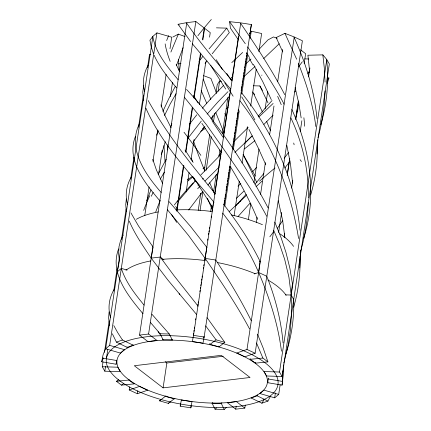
<?xml version="1.0" encoding="UTF-8"?>
<svg xmlns="http://www.w3.org/2000/svg" width="431" height="431" viewBox="0 0 431 431"><rect width="100%" height="100%" fill="white"/><g stroke="black" fill="none" stroke-linecap="round" stroke-linejoin="round"><path stroke-width="0.65" d="M296.312 114.932L296.323 112.572M300.779 250.352L299.728 267.953M317.803 139.822L317 154.099M325.001 90.844C324.618 106.635 322.302 122.388 318.003 137.586M308.23 202.581C307.777 218.943 305.299 235.272 300.644 250.971M283.738 364.804L283.156 375.207L282.046 385.125L267.748 382.706L268.324 378.111M282.046 385.125L282.682 381.457L282.833 370.827M298.796 102.255L297.697 110.336L295.499 119.317M116.656 360.09L116.079 364.233L101.668 361.754L103.074 354.821L105.46 348.921M284.244 361.388L288.215 344.811L290.402 330.27L291.555 312.647L291.167 295.03L292.439 283.787L289.826 268.012L285.915 252.286L281.104 237.691L274.806 222.137M223.759 204.526C237.529 222.315 250.163 241.096 260.044 261.348L258.632 272.478C269.434 297.611 278.038 323.934 281.443 351.157M204.693 260.863L206.826 247.324L190.459 226.361L169.097 201.643M102.276 366.743L117.803 367.207L120.351 371.651L104.825 371.193L102.276 366.743L103.004 361.932M104.458 352.31L109.188 321.036M113.741 290.963L117.016 269.283M121.564 239.205L126.116 209.127M130.663 179.048L133.955 157.293M138.502 127.215L143.243 95.86M147.504 67.699L149.535 54.263L150.828 54.301M105.654 348.798L109.673 345.376L124.478 349.676L120.459 353.091L105.654 348.798L152.908 36.317L156.932 32.896L171.737 37.195L169.997 48.714M106.479 358.091L107.788 349.466M104.825 371.193L105.552 366.377M109.673 345.376L156.932 32.896M144.735 215.737L149.094 186.935M152.962 161.339L157.708 129.984M161.189 106.947L166.124 74.31M158.694 173.628L162.218 150.311M170.347 96.56L172.502 82.31M129.219 389.963L139.531 386.418L147.677 390.195L137.36 393.745L129.219 389.963L129.672 386.957M139.531 335.113L148.587 334.03L157.013 340.517L147.957 341.6L139.531 335.113L186.785 22.633L195.846 21.55L204.272 28.037L202.532 39.555M137.36 393.745L137.818 390.734M148.587 334.03L195.846 21.55M176.591 211.061L183.466 165.623M185.497 152.186L192.274 107.389M193.724 97.789L200.501 52.997M177.001 210.948L183.859 165.612M185.917 152.008L192.576 107.971M194.047 98.252L200.803 53.568M202.861 39.964L204.623 28.306L210.242 32.632L209.558 37.168M186.149 191.957L189.085 172.524M191.046 159.572L194.085 139.493M199.37 104.523L205.835 61.778M163.085 387.868L134.316 365.725L221.265 355.338L250.034 377.481L163.085 387.868L166.851 362.988L165.251 361.76M198.228 210.382L200.776 193.541M204.299 170.229L209.687 134.607M211.939 119.71L212.429 116.472M216.055 92.509L217.229 84.735L219.659 80.915L221.604 81.34M200.07 210.447L202.909 191.66M206.142 170.288L211.238 136.611M213.49 121.714L214.762 113.294M218.091 91.275L219.659 80.915M180.206 406.174L181.37 399.968L192 401.638L190.836 407.839L180.206 406.174L180.567 403.766M210.646 211.443L211.524 205.614M213.582 192.01L216.227 174.528M218.97 156.394L219.95 149.913M222.396 133.723L227.886 97.454M193.444 334.354L193.621 333.147M193.896 331.342L194.079 330.141M194.349 328.336L194.532 327.134M195.626 319.915L195.803 318.714M197.716 306.085L197.991 304.281M198.168 303.079L198.352 301.872M199.898 291.647L200.081 290.446M200.356 288.641L200.534 287.439M200.808 285.634L200.991 284.433M201.175 283.232L201.352 282.025M201.627 280.22L201.81 279.019M202.08 277.214L202.263 276.012M203.357 268.793L203.54 267.592M203.809 265.787L203.992 264.586M207.688 240.25L207.882 238.979M208.556 234.523L208.749 233.252M208.938 231.98L209.132 230.709M209.418 228.802L209.611 227.53M211.152 217.353L211.341 216.082M212.111 210.991L213.076 204.633M213.264 203.357L213.458 202.085M214.611 194.456L221.34 149.934M223.166 137.85L223.36 136.579M223.554 135.302L229.895 93.328M230.089 92.056L230.283 90.785M231.819 80.608L238.456 36.721M193.514 335.366L240.773 22.886L251.402 24.551L204.143 337.037L202.979 343.238L192.35 341.567L193.514 335.366L204.143 337.037M190.836 407.839L191.197 405.431M203.798 337.823L203.982 336.622M223.915 204.817L224.589 200.34M224.783 199.057L224.977 197.781M225.171 196.498L225.461 194.58M226.043 190.739L226.334 188.821M226.528 187.539L226.722 186.262M226.916 184.98L227.11 183.698M227.396 181.78L227.59 180.503M227.783 179.221L227.977 177.938M228.171 176.662L228.462 174.744M228.656 173.461L228.85 172.179M229.044 170.902L229.335 168.979M229.529 167.702L229.723 166.42M232.524 147.865L232.718 146.583M232.912 145.306L233.203 143.383M233.397 142.106L233.591 140.824M233.785 139.547L234.076 137.624M234.27 136.347L234.464 135.065M234.658 133.782L234.949 131.864M235.143 130.588L235.331 129.305M235.525 128.023L235.719 126.746M236.01 124.828L236.204 123.546M236.398 122.264L236.689 120.346M236.883 119.069L237.077 117.787M237.271 116.505L237.944 112.028M238.138 110.745L238.332 109.469M241.139 90.909L241.333 89.632M241.527 88.35L241.818 86.432M242.012 85.149L242.206 83.873M242.4 82.59L242.691 80.672M242.885 79.39L243.079 78.108M243.267 76.831L243.558 74.913M243.752 73.631L243.946 72.349M244.14 71.072L244.431 69.154M244.625 67.872L244.819 66.589M245.013 65.313L245.304 63.389M245.498 62.112L245.692 60.83M245.885 59.553L246.074 58.271M246.268 56.994L246.559 55.071M246.753 53.794L246.947 52.512M249.366 36.516L249.56 35.234M249.754 33.957L249.948 32.675M224.815 206.083L230.79 166.576M233.333 149.735L239.21 110.875M241.759 94.039L247.733 54.532M250.179 38.337L251.257 31.215L261.639 33.51L258.896 51.645M234.114 215.5L239.307 181.176M242.05 163.042L247.534 126.773M250.664 106.048L256.251 69.127M248.348 219.675L250.794 203.486M253.929 182.76L259.026 149.083M265.097 108.93L267.743 91.442M256.3 222.396L257.075 217.31M260.55 194.419L265.383 162.622M269.634 134.644L273.981 106.026M277.65 81.863L282.58 49.43M245.277 405.086L244.824 408.092L235.762 409.175L236.22 406.169M246.99 349.46L294.249 36.98L302.39 40.762L255.136 353.242L244.819 356.787L236.673 353.011L246.99 349.46L255.136 353.242M287.245 174.598L289.206 161.641M296.059 116.305L297.53 106.592M297.627 105.945L298.311 101.409M278.609 232.465L281.648 212.391M287.229 175.471L289.777 158.635M295.752 119.128L298.494 100.994M304.173 63.427L305.644 53.713L300.536 49.78M284.126 237.072L284.708 233.257M291.588 188.121L292.751 180.492M300.213 131.541L301.862 120.734M308.548 76.874L309.905 67.974M280.155 384.786L278.701 394.408L263.896 390.114L259.871 393.53L274.676 397.829L275.404 393.018M279.525 372.018L326.784 59.532L329.332 63.982L282.073 376.462L266.547 375.999L264.004 371.554L279.525 372.018L282.073 376.462M109.091 311.834L108.617 318.008L109.582 325.497M267.748 382.706L267.877 381.898M126.358 198.901L125.723 204.655L126.326 211.519M250.239 30.757L251.402 24.551M206.756 247.68L206.826 247.324M143.765 85.16L142.758 92.11L143.561 100.477M161.458 154.314L165.305 141.68M320.804 124.764C327.032 103.612 329.025 81.238 326.633 59.322L322.846 54.872L307.901 55.227L309.663 71.735M327.625 77.715L328.912 78.022L327.35 83.215M293.651 307.265C298.446 290.753 300.526 273.469 299.987 256.289M310.665 194.925C315.74 178.046 317.862 160.316 317.173 142.715M283.749 363.08L284.083 361.954M303.683 238.3C317.162 195.803 310.245 149.336 291.83 109.479M285.958 353.803C291.588 336.309 294.276 317.857 293.716 299.48L291.167 295.03L288.926 277.181L284.681 259.37L279.746 244.716L273.685 230.321M116.079 364.233L116.225 363.796M176.451 65.41L183.089 47.722M156.636 135.172L158.252 130.636M155.71 211.987L160.143 200.426M146.685 200.717L151.006 189.829M170.897 52.049L178.359 34.119L185.05 36.587M170.563 126.962L171.85 123.702M135.426 136.438C125.906 160.564 145.603 183.821 160.063 201.056M118.611 248.897C109.269 273.211 128.465 296.237 143.033 313.784M101.668 361.754L103.542 357.94M162.859 111.37L169.033 98.225L175.385 86.248M164.507 115.443L170.261 103.839L176.053 93.737M270.215 396.714L267.92 401.083L261.876 403.195L251.176 398.007L257.199 395.825L257.571 395.028M151.308 196.245L153.167 192.371M158.161 174.302L166.188 159.325M139.493 123.713C126.903 148.323 145.479 174.63 161.189 192.479M113.919 289.761C109.091 298.036 107.572 308.273 110.562 317.453M148.092 65.404C143.609 73.232 142.074 82.8 144.708 91.512M309.63 70.716L307.901 73.787M123.169 235.084L120.518 240.784L119.004 246.721L118.606 253.476L119.403 260.701L117.297 271.81L121.321 268.394L127.113 270.075M131.304 176.99C126.445 185.217 124.737 195.383 127.673 204.585M160.273 179.097L164.41 172.147M251.176 398.007L251.596 397.285M264.418 399.23L261.876 403.195M249.872 33.397L251.257 31.215M282.833 220.376L277.246 228.549M205.081 63.524L206.928 60.933M193.309 141.707L204.375 126.913M288.689 152.305L284.218 158.182M289.891 161.469L284.772 168.068M188.697 209.951L202.511 191.806M328.115 79.088L328.912 78.022M187.183 139.251L201.304 121.106M212.187 53.783L229.335 32.594L226.787 28.144L216.437 27.837M197.996 185.238L198.616 184.42M189.263 124.392L196.784 114.829M202.64 179.14L203.265 178.337M177.89 201.622L195.809 180.4M198.966 61.304L202.726 56.601M263.853 173.494L255.028 184.193M210.824 118.73L229.782 95.714M207.979 184.996L217.73 173.289M209.057 48.892L226.787 28.144M272.053 100.498L258.223 116.111M294.723 92.035L295.58 91.016M220.117 157.363L220.834 156.518M207.128 114.113L218 101.888L227.951 91.679M202.268 108.294L211.686 97.756L223.603 85.386M250.05 203.13L238.057 216.524M226.48 407.338L224.217 409.45L215.064 409.202L212.063 403.217L221.292 403.421L221.879 402.753M246.214 194.289L237.486 203.901M134.52 383.45L134.073 383.892L121.472 385.142L116.451 381.316L128.896 380.04L129.252 379.641M256.65 167.379L252.388 171.926M259.128 49.247L267.985 39.878L273.507 36.953L277.155 38.294M197.667 188.762L199.839 186.424M235.967 205.544L236.727 204.725M200.889 174.894L220.984 154.352M247.033 127.856L247.744 127.118M244.91 143.211L251.273 136.595M204.957 181.058L219.11 167.142M273.157 115.088L263.961 124.392M212.063 403.217L212.65 402.624M279.229 43.736L263.756 58.514M233.263 142.187L248.181 127.414M243.935 191.084L236.474 198.228M230.353 78.706L233.101 76.039M252.372 135.835L234.857 152.439M229.427 211.443L246.155 195.69M258.81 117.054L273.114 103.472M240.848 183.482L238.009 186.181M250.987 58.988L245.562 64.133M262.08 181.128L256.025 186.693M243.192 77.251L254.99 66.514M239.652 201.956L240.417 201.282M238.117 203.297L235.822 205.301M218.759 155.386L220.758 153.646M165.919 395.884L159.518 400.841L168.284 403.362L174.878 398.33M226.243 108.914L228.139 107.297M274.676 397.829L278.701 394.408M204.973 126.827L202.57 128.847M216.561 407.952L215.064 409.202M203.001 168.715L204.94 167.109M254.877 140.721L244.312 148.986M192.986 176.893L187.857 181.02M209.671 343.577L210.091 344.342L218.991 346.853L224.831 342.365L207.074 317.669M210.091 344.342L216.066 339.843L224.831 342.365M116.451 381.316L118.843 379.517M121.472 385.142L123.767 383.531M168.284 403.362L170.665 401.784M187.458 179.722L192.301 176.554M205.345 128.443L200.749 131.326M159.518 400.841L161.717 399.467M172.842 37.05L178.359 34.119M316.974 118.584C314.253 90.219 305.681 62.646 293.845 36.813L284.923 33.349L276.174 37.562L282.763 51.919M132.937 344.708L133.179 345.199L127.156 347.381L116.429 342.122L112.351 333.799M133.179 345.199L122.474 340.011L116.429 342.122M254.387 273.938L258.632 272.478L266.778 276.255C275.258 297.568 281.087 320.028 283.07 342.909M259.419 261.536L260.044 261.348M190.583 41.532L178.073 24.298L186.375 22.698C200.07 43.202 216.545 61.622 232.013 80.769M178.402 63.912L180.988 63.605M163.915 259.882L160.23 257.048L151.173 258.126C143.194 246.214 134.887 234.34 129.257 221.087M166.851 362.988L223.269 356.254M250.028 358.457L250.276 359.314L255.459 363.166L267.899 361.889L263.298 348.372L257.539 334.23M250.276 359.314L262.878 358.064L267.899 361.889M151.981 314.307L169.286 334.003L172.287 339.989L163.063 339.784L162.67 339.154M169.286 334.003L160.133 333.756L150.317 322.307M304.792 58.88L308.671 58.993M253.412 85.769L259.882 85.963L262.431 90.408M285.349 294.858L291.167 295.03M238.418 39.824L230.407 28.128L229.621 21.669L240.272 22.821C256.186 46.047 271.767 69.606 284.719 94.642M167.287 209.574L188.379 235.256L205.156 258.385L215.791 260.049C228.624 279.59 240.784 299.62 251.165 320.583M116.602 360.499L102.303 358.08M268.271 378.978L282.682 381.457M308.106 72.117L309.404 72.403M165.359 396.358L174.259 398.864M203.588 75.678L210.883 78.367L216.669 93.441M257.199 395.825L267.92 401.083M178.073 24.298L179.183 24.987M128.896 380.04L134.073 383.892M244.824 408.092L236.393 401.606L227.336 402.689L235.762 409.175M186.521 89.389C219.26 124.731 245.756 165.407 268.12 207.947M178.1 79.676C167.438 66.886 155.887 53.342 152.746 36.484L149.956 40.223L151.195 46.812L153.404 53.482M184.263 97.12L206.384 124.602L225.769 152.116C240.169 172.982 254.78 193.805 266.687 216.233M144.073 305.089C134.919 293.985 125.766 282.278 121.321 268.394M176.602 87.929C168.262 77.704 159.551 67.446 154.158 55.276M214.056 202.274C189.354 172.589 161.55 144.094 145.904 108.186M196.601 314.528L167.799 279.929L151.173 258.126L153.102 247.076L138.443 225.882L130.927 212.887M230.725 89.185L192.339 43.763M215.452 193.939C190.965 164.405 166.845 134.133 148.151 100.515M198.044 306.08L173.979 275.646L160.23 257.048M205.695 325.906L216.066 339.843M222.741 213.178C236.937 231.463 249.501 251.16 258.632 272.478M241.209 92.39C272.92 131.778 295.073 179.587 299.976 230.235M239.851 100.741C270.776 140.565 290.629 188.853 298.575 238.483M229.621 21.669L245.298 43.72M247.539 46.898C260.529 65.453 273.496 84.115 284.104 104.167M205.156 258.385C220.812 281.335 236.484 304.383 249.565 328.934M122.474 340.011L117.69 332.624L113.8 325.567M185.023 150.036L193.163 162.352M221.178 152.278L201.886 123.336M171.678 214.746L176.705 222.358M193.508 177.394L212.871 207.78M179.107 293.63L179.797 294.685M210.786 65.598L225.736 89.077M171.883 339.364L172.287 339.989M198.168 102.987L193.46 95.547M216.217 59.704L222.326 69.413M177.588 209.466L175.708 206.438M159.211 333.551L159.589 334.17M230.445 166.775C240.778 183.601 250.045 201.11 257.528 219.384M158.84 332.937L158.096 331.714M246.823 53.142L249.452 57.522M243.515 155.187L255.341 176.063M253.423 64.37L262.765 81.653L271.288 99.62M170.988 127.608L165.165 116.014L160.925 104.852M253.692 93.118L254.505 94.626M248.951 129.483L257.91 147.267L265.755 164.615M259.882 85.963L267.937 102.783M252.814 91.965L262.484 112.055M218.614 346.104L218.991 346.853M221.292 403.421L224.217 409.45M163.063 339.784L160.133 333.756M179.528 71.395L176.177 64.515M162.697 183.622L156.361 169.857L152.746 159.249M212.661 115.702L213.253 116.876M284.923 33.349L296.657 59.203M200.587 193.379L201.105 194.44M243.062 154.346L256.892 182.712M256.547 343.028L262.878 358.064M206.697 103.235L201.202 90.612M290.882 117.916C302.691 142.817 308.747 170.331 308.316 197.888M195.081 181.499L193.163 177.093M214.137 193.013L209.671 182.701M266.573 121.267L270.533 130.803M226.464 117.437L224.793 113.493M207.397 198.238L212.44 210.096M223.921 132.689L215.753 112.496M204.8 171.139L198.395 154.95L193.594 141.325M298.365 63.4C306.468 83.695 313.057 104.76 315.837 126.493M210.802 99.583L203.249 79.062M192.576 161.673L191.407 158.366M126.978 346.88L127.156 347.381M295.122 87.531L298.947 104.038L301.156 117.927M278.275 200.727L282.639 220.403L284.886 237.546M286.836 145.446L290.478 163.861L292.627 183.18M255.281 362.352L255.459 363.166M322.846 54.872L324.365 68.481L325.033 82.068M165.014 161.162L163.952 145.549M167.761 150.015L167.341 144.784M179.145 70.684L178.606 59.5M125.938 270.205A86.76 33.898 8.6 0 1 150.866 260.9M162.148 259.365A86.76 33.898 8.6 0 1 205.231 260.577M217.181 262.517A86.76 33.898 8.6 0 1 255.033 273.674M267.969 280.037A86.76 33.898 8.6 0 1 286.162 295.337M303.877 117.738A187.269 178.008 44.3 0 1 304.69 126.235M277.639 96.377A187.269 134.084 68.3 0 1 281.238 104.679M293.71 143.022A187.269 134.084 68.3 0 1 294.12 144.762M249.059 58.169A217.019 87.558 65.9 0 1 253.002 64.973M226.695 73.426A187.269 55.82 64.9 0 1 231.679 80.872M241.71 96.856A187.269 55.82 64.9 0 1 254.872 119.915M224.766 82.79A180.465 5.517 58.6 0 1 233.128 96.205M222.784 136.816A187.269 26.9 52.2 0 1 211.96 120.707M170.17 61.364A180.465 62.215 40 0 1 165.143 43.908M183.999 132.247A186.176 34.642 62.8 0 1 200.868 155.392M261.644 75.328A180.465 2.338 -40.1 0 1 261.951 75.069M136.341 219.293A86.76 33.898 8.6 0 1 158.269 211.928M175.94 209.935A86.76 33.898 8.6 0 1 212.014 211.524M231.436 214.961A86.76 33.898 8.6 0 1 262.441 224.702M279.881 233.828A86.76 33.898 8.6 0 1 293.565 246.365M143.69 210.376A186.407 183.03 -16.2 0 1 149.843 195.588M242.642 52.453A186.397 19.018 -41.1 0 1 231.776 62.624M197.931 35.714A186.397 90.338 -54.6 0 1 211.309 19.492M166.668 40.541A186.397 170.364 -49.8 0 1 168.613 35.595M273.561 231.749A186.407 71.665 -26.8 0 1 269.833 236.791M301.463 161.48A186.397 9.8 60 0 1 300.116 159.696M259.591 181.112A186.407 25.844 -49 0 1 275.016 167.982M174.318 205.011A186.407 131.342 -57.3 0 1 193.341 182.749M302.298 61.768A186.397 93.646 -11.1 0 1 298.532 66.751M204.208 259.22A64.569 25.23 8.6 0 1 205.512 259.381M146.605 389.646A76.001 29.696 8.6 0 0 266.848 384.926A76.001 29.696 8.6 0 0 163.069 340.237A76.001 29.696 8.6 0 0 146.605 389.646M140.156 392.205A86.76 33.898 8.6 0 0 277.424 386.812A86.76 33.898 8.6 0 0 158.947 335.797A86.76 33.898 8.6 0 0 140.156 392.205"/></g></svg>
